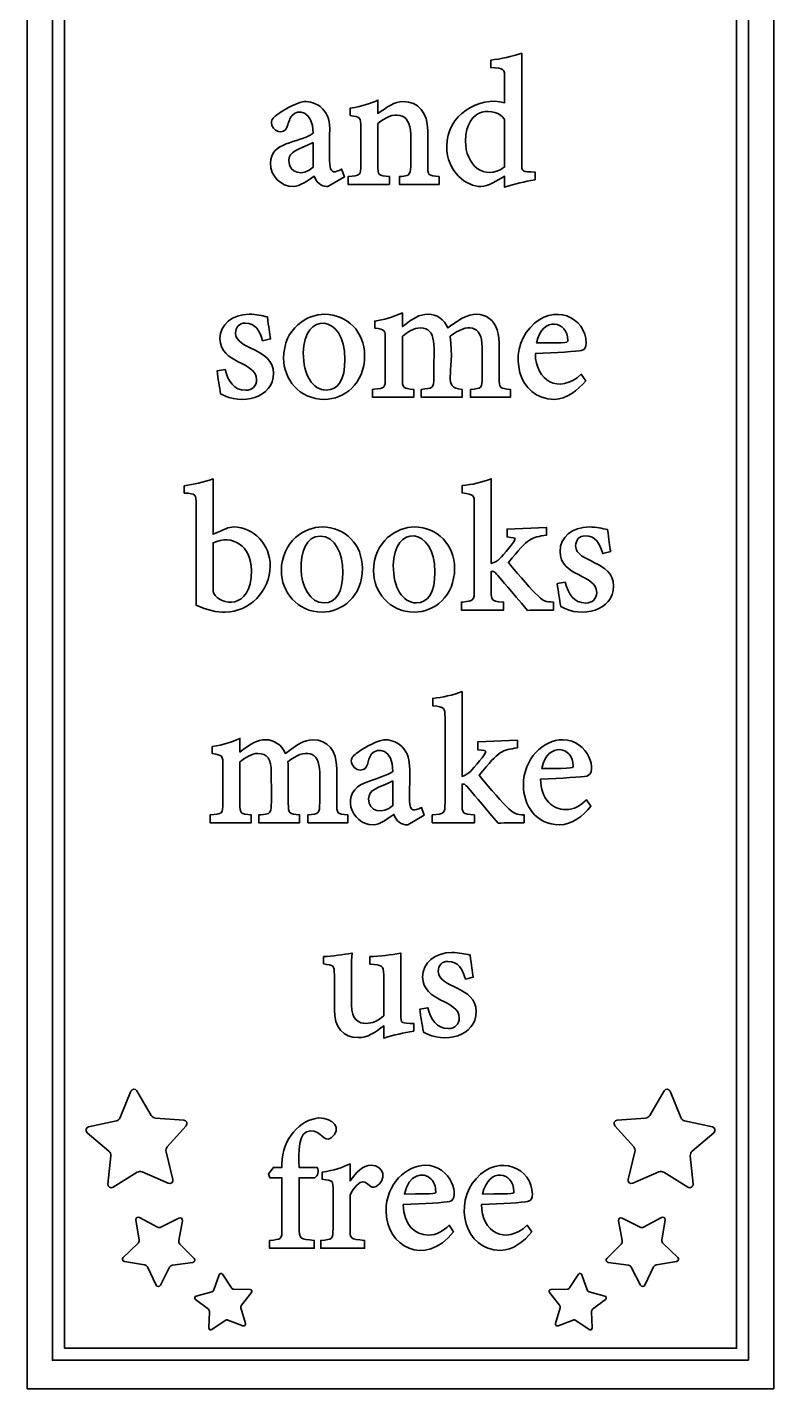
# Model space of a CAD drawing. Header units: inches. Extents: x 0 to 1.8, y 0 to 12.2.
# Drawn here: x 0.064 to 1.78, y 6.184 to 9.314 of the extents above; entities that cross this region are included whole.
import ezdxf

# ---------------------------------------------------------------- set-up
doc = ezdxf.new("R2010")
doc.units = ezdxf.units.IN
doc.header["$MEASUREMENT"] = 0
doc.layers.add('Слой 1', color=7, linetype='Continuous', lineweight=0)

msp = doc.modelspace()

# ---------------------------------------------------------------- linework, layer by layer
at = {"layer": 'Слой 1', "color": 1, "lineweight": 35, "true_color": 0xff0000}
msp.add_open_spline([(0.0638, 12.1844), (0.0638, 12.1844), (0.0638, 6.1844), (0.0638, 6.1844), (0.0638, 6.1844), (1.7797, 6.1844), (1.7797, 6.1844), (1.7797, 6.1844), (1.7797, 12.1844), (1.7797, 12.1844), (1.7797, 12.1844), (0.0638, 12.1844), (0.0638, 12.1844)], degree=3, knots=[0, 0, 0, 0, 1, 1, 1, 2, 2, 2, 3, 3, 3, 4, 4, 4, 4], dxfattribs=at)
at = {"layer": 'Слой 1', "color": 18, "lineweight": 35, "true_color": 0x000000}
for points, knots in [([(1.722, 6.2498), (1.722, 6.2498), (0.1216, 6.2498), (0.1216, 6.2498), (0.1216, 6.2498), (0.1216, 12.119), (0.1216, 12.119), (0.1216, 12.119), (1.722, 12.119), (1.722, 12.119), (1.722, 12.119), (1.722, 6.2498), (1.722, 6.2498)], [0, 0, 0, 0, 1, 1, 1, 2, 2, 2, 3, 3, 3, 4, 4, 4, 4]), ([(0.1494, 6.2776), (0.1494, 6.2776), (1.6942, 6.2776), (1.6942, 6.2776), (1.6942, 6.2776), (1.6942, 12.0912), (1.6942, 12.0912), (1.6942, 12.0912), (0.1494, 12.0912), (0.1494, 12.0912), (0.1494, 12.0912), (0.1494, 6.2776), (0.1494, 6.2776)], [0, 0, 0, 0, 1, 1, 1, 2, 2, 2, 3, 3, 3, 4, 4, 4, 4]), ([(1.2313, 8.963), (1.2313, 8.963), (1.2313, 8.9805), (1.2313, 8.9805), (1.2018, 8.9824), (1.2003, 8.979), (1.2003, 9.0029), (1.2003, 9.0029), (1.2003, 9.2536), (1.2003, 9.2536), (1.1782, 9.2458), (1.152, 9.241), (1.1294, 9.2378), (1.1294, 9.2378), (1.1294, 9.221), (1.1294, 9.221), (1.1607, 9.2184), (1.1612, 9.2191), (1.1612, 9.1949), (1.1612, 9.1949), (1.1612, 9.1399), (1.1612, 9.1399), (1.1024, 9.1568), (1.0279, 9.1111), (1.0279, 9.0404), (1.0279, 8.9797), (1.074, 8.9473), (1.1072, 8.9473), (1.1223, 8.9473), (1.1449, 8.9617), (1.1612, 8.9712), (1.1612, 8.9712), (1.1612, 8.9459), (1.1612, 8.9459), (1.1871, 8.9551), (1.2045, 8.958), (1.2313, 8.963)], [0, 0, 0, 0, 1, 1, 1, 2, 2, 2, 3, 3, 3, 4, 4, 4, 5, 5, 5, 6, 6, 6, 7, 7, 7, 8, 8, 8, 9, 9, 9, 10, 10, 10, 11, 11, 11, 12, 12, 12, 12]), ([(0.6761, 8.9473), (0.6898, 8.9473), (0.7106, 8.9628), (0.7231, 8.9713), (0.7305, 8.9496), (0.7475, 8.9473), (0.7549, 8.9473), (0.7549, 8.9473), (0.7928, 8.9696), (0.7928, 8.9696), (0.7928, 8.9696), (0.7864, 8.9876), (0.7864, 8.9876), (0.7527, 8.9692), (0.759, 8.9893), (0.759, 9.0812), (0.759, 9.1029), (0.7524, 9.1179), (0.7369, 9.1312), (0.7294, 9.1371), (0.7128, 9.1443), (0.6998, 9.1429), (0.6746, 9.1375), (0.6494, 9.1207), (0.6399, 9.1138), (0.6309, 9.1075), (0.6249, 9.1018), (0.6249, 9.0946), (0.6249, 9.0752), (0.6545, 9.0629), (0.6615, 9.0851), (0.6648, 9.0958), (0.6677, 9.1051), (0.6718, 9.1103), (0.6855, 9.1268), (0.7207, 9.1223), (0.7207, 9.0699), (0.686, 9.0457), (0.6229, 9.0513), (0.6229, 9.0009), (0.6229, 8.9713), (0.6468, 8.9473), (0.6761, 8.9473)], [0, 0, 0, 0, 1, 1, 1, 2, 2, 2, 3, 3, 3, 4, 4, 4, 5, 5, 5, 6, 6, 6, 7, 7, 7, 8, 8, 8, 9, 9, 9, 10, 10, 10, 11, 11, 11, 12, 12, 12, 13, 13, 13, 14, 14, 14, 14]), ([(0.8963, 8.9702), (0.8703, 8.9729), (0.8699, 8.9717), (0.8699, 8.9985), (0.8699, 8.9985), (0.8699, 9.0923), (0.8699, 9.0923), (0.9033, 9.1217), (0.9452, 9.121), (0.9452, 9.0673), (0.9452, 8.9664), (0.9505, 8.9735), (0.9192, 8.9702), (0.9192, 8.9702), (0.9192, 8.9522), (0.9192, 8.9522), (0.9192, 8.9522), (1.0105, 8.9522), (1.0105, 8.9522), (1.0105, 8.9522), (1.0105, 8.9702), (1.0105, 8.9702), (0.9853, 8.9728), (0.9844, 8.9718), (0.9844, 8.9985), (0.9844, 8.9985), (0.9844, 9.0759), (0.9844, 9.0759), (0.9844, 9.1172), (0.9627, 9.1429), (0.9279, 9.1429), (0.908, 9.1429), (0.8908, 9.1296), (0.8699, 9.1151), (0.8699, 9.1151), (0.8699, 9.1461), (0.8699, 9.1461), (0.8522, 9.1381), (0.8373, 9.1326), (0.8059, 9.1273), (0.8059, 9.1273), (0.8059, 9.1108), (0.8059, 9.1108), (0.8294, 9.1069), (0.8307, 9.1077), (0.8307, 9.0824), (0.8307, 9.0824), (0.8307, 8.9984), (0.8307, 8.9984), (0.8307, 8.972), (0.8294, 8.9732), (0.8014, 8.9702), (0.8014, 8.9702), (0.8014, 8.9522), (0.8014, 8.9522), (0.8014, 8.9522), (0.8964, 8.9522), (0.8964, 8.9522), (0.8964, 8.9522), (0.8964, 8.9702), (0.8964, 8.9702), (0.8964, 8.9702), (0.8963, 8.9702), (0.8963, 8.9702)], [0, 0, 0, 0, 1, 1, 1, 2, 2, 2, 3, 3, 3, 4, 4, 4, 5, 5, 5, 6, 6, 6, 7, 7, 7, 8, 8, 8, 9, 9, 9, 10, 10, 10, 11, 11, 11, 12, 12, 12, 13, 13, 13, 14, 14, 14, 15, 15, 15, 16, 16, 16, 17, 17, 17, 18, 18, 18, 19, 19, 19, 20, 20, 20, 21, 21, 21, 21]), ([(1.1612, 9.1017), (1.1612, 9.1017), (1.1612, 8.9925), (1.1612, 8.9925), (1.1129, 8.9584), (1.0712, 8.9977), (1.0712, 9.0518), (1.0711, 9.1323), (1.1406, 9.1312), (1.1612, 9.1017)], [0, 0, 0, 0, 1, 1, 1, 2, 2, 2, 3, 3, 3, 3]), ([(0.7207, 9.0483), (0.7207, 9.0483), (0.7207, 8.9918), (0.7207, 8.9918), (0.697, 8.97), (0.6649, 8.9777), (0.6649, 9.007), (0.6649, 9.0285), (0.6857, 9.0319), (0.7207, 9.0483)], [0, 0, 0, 0, 1, 1, 1, 2, 2, 2, 3, 3, 3, 3]), ([(1.0826, 8.4812), (1.0826, 8.4812), (1.0826, 8.4632), (1.0826, 8.4632), (1.0826, 8.4632), (1.1743, 8.4632), (1.1743, 8.4632), (1.1743, 8.4632), (1.1743, 8.4812), (1.1743, 8.4812), (1.1495, 8.4838), (1.1486, 8.4829), (1.1486, 8.5091), (1.1486, 8.5091), (1.1486, 8.5877), (1.1486, 8.5877), (1.1486, 8.6486), (1.102, 8.6715), (1.0548, 8.6395), (1.0471, 8.6343), (1.0392, 8.629), (1.0308, 8.6226), (1.0217, 8.6423), (1.0048, 8.654), (0.985, 8.654), (0.9657, 8.654), (0.9502, 8.6443), (0.9261, 8.6257), (0.9261, 8.6257), (0.9261, 8.6571), (0.9261, 8.6571), (0.901, 8.6459), (0.8849, 8.6417), (0.8625, 8.6384), (0.8625, 8.6384), (0.8625, 8.6223), (0.8625, 8.6223), (0.8865, 8.618), (0.8869, 8.619), (0.8869, 8.5934), (0.8869, 8.5934), (0.8869, 8.5091), (0.8869, 8.5091), (0.8869, 8.4839), (0.886, 8.4839), (0.8608, 8.4816), (0.8608, 8.4816), (0.8576, 8.4813), (0.8576, 8.4813), (0.8576, 8.4813), (0.8576, 8.4632), (0.8576, 8.4632), (0.8576, 8.4632), (0.9522, 8.4632), (0.9522, 8.4632), (0.9522, 8.4632), (0.9522, 8.4812), (0.9522, 8.4812), (0.9275, 8.4839), (0.9261, 8.4828), (0.9261, 8.5091), (0.9261, 8.5091), (0.9261, 8.6032), (0.9261, 8.6032), (0.9377, 8.6124), (0.9526, 8.6226), (0.9674, 8.6226), (1.0067, 8.6226), (0.9982, 8.5787), (0.9982, 8.5091), (0.9982, 8.4829), (0.9955, 8.4839), (0.9693, 8.4813), (0.9693, 8.4813), (0.9693, 8.4632), (0.9693, 8.4632), (0.9693, 8.4632), (1.0634, 8.4632), (1.0634, 8.4632), (1.0634, 8.4632), (1.0634, 8.4812), (1.0634, 8.4812), (1.0163, 8.4862), (1.0467, 8.5142), (1.0363, 8.6033), (1.075, 8.6344), (1.1095, 8.6295), (1.1095, 8.5788), (1.1095, 8.5788), (1.1095, 8.5107), (1.1095, 8.5107), (1.1094, 8.4828), (1.1081, 8.4839), (1.0826, 8.4812)], [0, 0, 0, 0, 1, 1, 1, 2, 2, 2, 3, 3, 3, 4, 4, 4, 5, 5, 5, 6, 6, 6, 7, 7, 7, 8, 8, 8, 9, 9, 9, 10, 10, 10, 11, 11, 11, 12, 12, 12, 13, 13, 13, 14, 14, 14, 15, 15, 15, 16, 16, 16, 17, 17, 17, 18, 18, 18, 19, 19, 19, 20, 20, 20, 21, 21, 21, 22, 22, 22, 23, 23, 23, 24, 24, 24, 25, 25, 25, 26, 26, 26, 27, 27, 27, 28, 28, 28, 29, 29, 29, 30, 30, 30, 31, 31, 31, 31]), ([(1.3486, 8.5873), (1.3486, 8.6471), (1.2728, 8.6827), (1.2196, 8.6231), (1.1673, 8.5671), (1.1912, 8.4583), (1.2755, 8.4583), (1.3034, 8.4583), (1.3299, 8.4792), (1.3475, 8.5012), (1.3475, 8.5012), (1.3372, 8.516), (1.3372, 8.516), (1.2859, 8.4687), (1.2319, 8.5015), (1.2317, 8.5636), (1.2781, 8.5652), (1.3291, 8.5687), (1.3378, 8.5705), (1.3472, 8.5728), (1.3482, 8.5794), (1.3486, 8.5873)], [0, 0, 0, 0, 1, 1, 1, 2, 2, 2, 3, 3, 3, 4, 4, 4, 5, 5, 5, 6, 6, 6, 7, 7, 7, 7]), ([(0.5661, 8.4791), (0.5381, 8.4791), (0.5259, 8.5002), (0.5184, 8.5269), (0.5184, 8.5269), (0.5003, 8.5238), (0.5003, 8.5238), (0.5024, 8.5058), (0.5056, 8.4872), (0.5083, 8.471), (0.5569, 8.4432), (0.6298, 8.4612), (0.6298, 8.5185), (0.6298, 8.5769), (0.5426, 8.5718), (0.5426, 8.6106), (0.5426, 8.6243), (0.5514, 8.6336), (0.5644, 8.6336), (0.5893, 8.6336), (0.5976, 8.6164), (0.6049, 8.593), (0.6049, 8.593), (0.6231, 8.5974), (0.6231, 8.5974), (0.6203, 8.6108), (0.6189, 8.6244), (0.616, 8.6482), (0.6024, 8.6503), (0.5913, 8.654), (0.5738, 8.654), (0.5349, 8.654), (0.5068, 8.6304), (0.5068, 8.5979), (0.5068, 8.5391), (0.5911, 8.5461), (0.5911, 8.5034), (0.5911, 8.4891), (0.5808, 8.4791), (0.5661, 8.4791)], [0, 0, 0, 0, 1, 1, 1, 2, 2, 2, 3, 3, 3, 4, 4, 4, 5, 5, 5, 6, 6, 6, 7, 7, 7, 8, 8, 8, 9, 9, 9, 10, 10, 10, 11, 11, 11, 12, 12, 12, 13, 13, 13, 13]), ([(0.6531, 8.5527), (0.6531, 8.5063), (0.6882, 8.4583), (0.747, 8.4583), (0.7918, 8.4583), (0.8393, 8.4937), (0.8393, 8.5592), (0.8393, 8.6132), (0.7996, 8.654), (0.747, 8.654), (0.708, 8.654), (0.6531, 8.6225), (0.6531, 8.5527)], [0, 0, 0, 0, 1, 1, 1, 2, 2, 2, 3, 3, 3, 4, 4, 4, 4]), ([(0.7511, 8.4795), (0.72, 8.4795), (0.6983, 8.5148), (0.6983, 8.5653), (0.6983, 8.6602), (0.7941, 8.6568), (0.7941, 8.5502), (0.7941, 8.504), (0.7792, 8.4795), (0.7511, 8.4795)], [0, 0, 0, 0, 1, 1, 1, 2, 2, 2, 3, 3, 3, 3]), ([(1.3062, 8.5938), (1.3062, 8.5892), (1.3121, 8.5879), (1.2344, 8.5879), (1.2481, 8.6518), (1.3071, 8.6379), (1.3062, 8.5938)], [0, 0, 0, 0, 1, 1, 1, 2, 2, 2, 2]), ([(0.6223, 8.0751), (0.6223, 8.1247), (0.5848, 8.165), (0.5386, 8.165), (0.5265, 8.165), (0.5169, 8.1596), (0.4911, 8.1485), (0.4911, 8.1485), (0.4911, 8.2756), (0.4911, 8.2756), (0.4688, 8.2678), (0.4467, 8.2628), (0.4247, 8.2599), (0.4247, 8.2599), (0.4247, 8.2431), (0.4247, 8.2431), (0.4521, 8.241), (0.452, 8.2409), (0.452, 8.2165), (0.452, 8.2165), (0.452, 7.9853), (0.452, 7.9853), (0.4767, 7.9737), (0.4999, 7.9689), (0.5189, 7.9694), (0.5739, 7.9694), (0.6223, 8.0185), (0.6223, 8.0751)], [0, 0, 0, 0, 1, 1, 1, 2, 2, 2, 3, 3, 3, 4, 4, 4, 5, 5, 5, 6, 6, 6, 7, 7, 7, 8, 8, 8, 9, 9, 9, 9]), ([(1.2134, 7.9734), (1.2286, 7.9741), (1.2572, 7.9742), (1.2731, 7.9742), (1.2731, 7.9742), (1.2731, 7.9924), (1.2731, 7.9924), (1.2553, 7.9934), (1.2512, 7.9928), (1.231, 8.0131), (1.2185, 8.0263), (1.1806, 8.0693), (1.1697, 8.0836), (1.2176, 8.1417), (1.2215, 8.1406), (1.2576, 8.1463), (1.2576, 8.1463), (1.2576, 8.1639), (1.2576, 8.1639), (1.2576, 8.1639), (1.1667, 8.16), (1.1667, 8.16), (1.1667, 8.16), (1.1667, 8.142), (1.1667, 8.142), (1.1799, 8.141), (1.1846, 8.1397), (1.1853, 8.1382), (1.1873, 8.1343), (1.1563, 8.0988), (1.1505, 8.093), (1.1451, 8.0872), (1.1388, 8.0834), (1.1304, 8.0809), (1.1304, 8.0809), (1.1304, 8.2758), (1.1304, 8.2758), (1.1083, 8.2673), (1.0865, 8.2623), (1.0632, 8.2601), (1.0632, 8.2601), (1.0632, 8.2433), (1.0632, 8.2433), (1.0908, 8.2393), (1.0913, 8.2401), (1.0913, 8.2153), (1.0913, 8.2153), (1.0913, 8.0205), (1.0913, 8.0205), (1.0913, 7.9959), (1.0903, 7.9948), (1.0651, 7.9926), (1.0651, 7.9926), (1.0619, 7.9923), (1.0619, 7.9923), (1.0619, 7.9923), (1.0619, 7.9742), (1.0619, 7.9742), (1.0619, 7.9742), (1.1589, 7.9742), (1.1589, 7.9742), (1.1589, 7.9742), (1.1589, 7.9923), (1.1589, 7.9923), (1.125, 7.9955), (1.1304, 7.99), (1.1304, 8.0629), (1.1396, 8.0639), (1.1347, 8.0658), (1.2134, 7.9734)], [0, 0, 0, 0, 1, 1, 1, 2, 2, 2, 3, 3, 3, 4, 4, 4, 5, 5, 5, 6, 6, 6, 7, 7, 7, 8, 8, 8, 9, 9, 9, 10, 10, 10, 11, 11, 11, 12, 12, 12, 13, 13, 13, 14, 14, 14, 15, 15, 15, 16, 16, 16, 17, 17, 17, 18, 18, 18, 19, 19, 19, 20, 20, 20, 21, 21, 21, 22, 22, 22, 23, 23, 23, 23]), ([(0.9579, 7.9906), (0.9268, 7.9906), (0.9051, 8.0258), (0.9051, 8.0763), (0.9051, 8.1712), (1.0009, 8.1679), (1.0009, 8.0613), (1.0009, 8.015), (0.986, 7.9906), (0.9579, 7.9906)], [0, 0, 0, 0, 1, 1, 1, 2, 2, 2, 3, 3, 3, 3]), ([(0.4929, 8.012), (0.4903, 8.0185), (0.4911, 8.0148), (0.4911, 8.1288), (0.535, 8.149), (0.5791, 8.1218), (0.5791, 8.0649), (0.5791, 7.9713), (0.5057, 7.9854), (0.4929, 8.012)], [0, 0, 0, 0, 1, 1, 1, 2, 2, 2, 3, 3, 3, 3]), ([(0.7419, 7.9694), (0.7867, 7.9694), (0.8342, 8.0047), (0.8342, 8.0702), (0.8342, 8.1243), (0.7945, 8.165), (0.7419, 8.165), (0.7029, 8.165), (0.648, 8.1336), (0.648, 8.0637), (0.648, 8.0173), (0.6831, 7.9694), (0.7419, 7.9694)], [0, 0, 0, 0, 1, 1, 1, 2, 2, 2, 3, 3, 3, 4, 4, 4, 4]), ([(0.746, 7.9906), (0.6804, 7.9906), (0.6735, 8.1442), (0.737, 8.1442), (0.7729, 8.1442), (0.789, 8.1025), (0.789, 8.0613), (0.789, 8.015), (0.7741, 7.9906), (0.746, 7.9906)], [0, 0, 0, 0, 1, 1, 1, 2, 2, 2, 3, 3, 3, 3]), ([(0.8598, 8.0637), (0.8598, 8.0173), (0.895, 7.9694), (0.9538, 7.9694), (0.9985, 7.9694), (1.0461, 8.0047), (1.0461, 8.0702), (1.0461, 8.1243), (1.0064, 8.165), (0.9538, 8.165), (0.9148, 8.165), (0.8598, 8.1336), (0.8598, 8.0637)], [0, 0, 0, 0, 1, 1, 1, 2, 2, 2, 3, 3, 3, 4, 4, 4, 4]), ([(1.3244, 8.1216), (1.3244, 8.1353), (1.3332, 8.1446), (1.3462, 8.1446), (1.3711, 8.1446), (1.3794, 8.1274), (1.3866, 8.104), (1.3866, 8.104), (1.4049, 8.1084), (1.4049, 8.1084), (1.4021, 8.1218), (1.4007, 8.1354), (1.3978, 8.1592), (1.3841, 8.1613), (1.3731, 8.165), (1.3555, 8.165), (1.3167, 8.165), (1.2885, 8.1414), (1.2885, 8.1089), (1.2885, 8.0501), (1.3728, 8.0571), (1.3728, 8.0144), (1.3728, 8.0001), (1.3625, 7.9902), (1.3478, 7.9902), (1.3199, 7.9902), (1.3076, 8.0112), (1.3002, 8.0379), (1.3002, 8.0379), (1.282, 8.0348), (1.282, 8.0348), (1.2842, 8.0168), (1.2873, 7.9982), (1.29, 7.982), (1.3387, 7.9542), (1.4116, 7.9722), (1.4116, 8.0295), (1.4116, 8.0879), (1.3244, 8.0828), (1.3244, 8.1216)], [0, 0, 0, 0, 1, 1, 1, 2, 2, 2, 3, 3, 3, 4, 4, 4, 5, 5, 5, 6, 6, 6, 7, 7, 7, 8, 8, 8, 9, 9, 9, 10, 10, 10, 11, 11, 11, 12, 12, 12, 13, 13, 13, 13]), ([(1.1462, 7.4844), (1.1614, 7.4851), (1.1899, 7.4853), (1.2058, 7.4853), (1.2058, 7.4853), (1.2058, 7.5035), (1.2058, 7.5035), (1.1881, 7.5044), (1.184, 7.5039), (1.1637, 7.5242), (1.1513, 7.5373), (1.1134, 7.5804), (1.1024, 7.5946), (1.1503, 7.6527), (1.1543, 7.6517), (1.1904, 7.6573), (1.1904, 7.6573), (1.1904, 7.675), (1.1904, 7.675), (1.1904, 7.675), (1.0995, 7.671), (1.0995, 7.671), (1.0995, 7.671), (1.0995, 7.6531), (1.0995, 7.6531), (1.1126, 7.652), (1.1174, 7.6508), (1.1181, 7.6492), (1.1201, 7.6453), (1.0891, 7.6098), (1.0833, 7.604), (1.0779, 7.5982), (1.0716, 7.5944), (1.0632, 7.5919), (1.0632, 7.5919), (1.0632, 7.7868), (1.0632, 7.7868), (1.0411, 7.7783), (1.0193, 7.7733), (0.9959, 7.7711), (0.9959, 7.7711), (0.9959, 7.7543), (0.9959, 7.7543), (1.0236, 7.7503), (1.0241, 7.7511), (1.0241, 7.7263), (1.0241, 7.7263), (1.0241, 7.5316), (1.0241, 7.5316), (1.0241, 7.5057), (1.0228, 7.5059), (0.9947, 7.5033), (0.9947, 7.5033), (0.9947, 7.4853), (0.9947, 7.4853), (0.9947, 7.4853), (1.0917, 7.4853), (1.0917, 7.4853), (1.0917, 7.4853), (1.0917, 7.5033), (1.0917, 7.5033), (1.0642, 7.5059), (1.0632, 7.5049), (1.0632, 7.5316), (1.0632, 7.5316), (1.0632, 7.574), (1.0632, 7.574), (1.0723, 7.575), (1.0654, 7.5791), (1.1462, 7.4844)], [0, 0, 0, 0, 1, 1, 1, 2, 2, 2, 3, 3, 3, 4, 4, 4, 5, 5, 5, 6, 6, 6, 7, 7, 7, 8, 8, 8, 9, 9, 9, 10, 10, 10, 11, 11, 11, 12, 12, 12, 13, 13, 13, 14, 14, 14, 15, 15, 15, 16, 16, 16, 17, 17, 17, 18, 18, 18, 19, 19, 19, 20, 20, 20, 21, 21, 21, 22, 22, 22, 23, 23, 23, 23]), ([(0.5958, 7.5033), (0.5958, 7.5033), (0.5958, 7.4853), (0.5958, 7.4853), (0.5958, 7.4853), (0.69, 7.4853), (0.69, 7.4853), (0.69, 7.4853), (0.69, 7.5033), (0.69, 7.5033), (0.6665, 7.5057), (0.6639, 7.5053), (0.6639, 7.5303), (0.6639, 7.6111), (0.6643, 7.6125), (0.6628, 7.6254), (0.7016, 7.6564), (0.736, 7.6516), (0.736, 7.6008), (0.736, 7.6008), (0.736, 7.5328), (0.736, 7.5328), (0.736, 7.5049), (0.7346, 7.506), (0.7091, 7.5033), (0.7091, 7.5033), (0.7091, 7.4853), (0.7091, 7.4853), (0.7091, 7.4853), (0.8008, 7.4853), (0.8008, 7.4853), (0.8008, 7.4853), (0.8008, 7.5033), (0.8008, 7.5033), (0.776, 7.5059), (0.7752, 7.505), (0.7752, 7.5311), (0.7752, 7.5311), (0.7752, 7.6098), (0.7752, 7.6098), (0.7752, 7.6513), (0.7547, 7.676), (0.7203, 7.676), (0.7003, 7.676), (0.682, 7.6634), (0.6574, 7.6446), (0.6483, 7.6644), (0.6314, 7.676), (0.6115, 7.676), (0.5923, 7.676), (0.5768, 7.6663), (0.5526, 7.6478), (0.5526, 7.6478), (0.5526, 7.6791), (0.5526, 7.6791), (0.5323, 7.6701), (0.5161, 7.6644), (0.4891, 7.6605), (0.4891, 7.6605), (0.4891, 7.6444), (0.4891, 7.6444), (0.5131, 7.6401), (0.5135, 7.6411), (0.5135, 7.6155), (0.5135, 7.6155), (0.5135, 7.5312), (0.5135, 7.5312), (0.5135, 7.5051), (0.5125, 7.5059), (0.4842, 7.5033), (0.4842, 7.5033), (0.4842, 7.4853), (0.4842, 7.4853), (0.4842, 7.4853), (0.5787, 7.4853), (0.5787, 7.4853), (0.5787, 7.4853), (0.5787, 7.5033), (0.5787, 7.5033), (0.5541, 7.506), (0.5527, 7.5048), (0.5527, 7.5312), (0.5527, 7.5312), (0.5527, 7.6252), (0.5527, 7.6252), (0.5643, 7.6345), (0.5792, 7.6446), (0.594, 7.6446), (0.6153, 7.6446), (0.6248, 7.6312), (0.6248, 7.6012), (0.6248, 7.4981), (0.6308, 7.5068), (0.5958, 7.5033)], [0, 0, 0, 0, 1, 1, 1, 2, 2, 2, 3, 3, 3, 4, 4, 4, 5, 5, 5, 6, 6, 6, 7, 7, 7, 8, 8, 8, 9, 9, 9, 10, 10, 10, 11, 11, 11, 12, 12, 12, 13, 13, 13, 14, 14, 14, 15, 15, 15, 16, 16, 16, 17, 17, 17, 18, 18, 18, 19, 19, 19, 20, 20, 20, 21, 21, 21, 22, 22, 22, 23, 23, 23, 24, 24, 24, 25, 25, 25, 26, 26, 26, 27, 27, 27, 28, 28, 28, 29, 29, 29, 30, 30, 30, 31, 31, 31, 31]), ([(0.8422, 7.578), (0.7808, 7.5568), (0.8064, 7.4804), (0.8597, 7.4804), (0.8734, 7.4804), (0.8941, 7.4959), (0.9066, 7.5044), (0.9121, 7.4886), (0.9236, 7.4804), (0.9385, 7.4804), (0.9385, 7.4804), (0.9764, 7.5027), (0.9764, 7.5027), (0.9764, 7.5027), (0.97, 7.5206), (0.97, 7.5206), (0.9533, 7.5116), (0.9426, 7.5103), (0.9426, 7.5356), (0.9426, 7.621), (0.9482, 7.6405), (0.9205, 7.6643), (0.913, 7.6702), (0.8964, 7.6774), (0.8834, 7.6759), (0.8582, 7.6706), (0.833, 7.6538), (0.8234, 7.6469), (0.8145, 7.6406), (0.8085, 7.6349), (0.8085, 7.6277), (0.8085, 7.6159), (0.8202, 7.6063), (0.8299, 7.6063), (0.8491, 7.6063), (0.8441, 7.629), (0.8554, 7.6434), (0.8691, 7.6599), (0.9043, 7.6554), (0.9043, 7.603), (0.8941, 7.5959), (0.8631, 7.5852), (0.8422, 7.578)], [0, 0, 0, 0, 1, 1, 1, 2, 2, 2, 3, 3, 3, 4, 4, 4, 5, 5, 5, 6, 6, 6, 7, 7, 7, 8, 8, 8, 9, 9, 9, 10, 10, 10, 11, 11, 11, 12, 12, 12, 13, 13, 13, 14, 14, 14, 14]), ([(1.2948, 7.676), (1.2512, 7.676), (1.2042, 7.6335), (1.2042, 7.5715), (1.2042, 7.5262), (1.2328, 7.4804), (1.2875, 7.4804), (1.3155, 7.4804), (1.3419, 7.5012), (1.3595, 7.5232), (1.3595, 7.5232), (1.3492, 7.538), (1.3492, 7.538), (1.3352, 7.5251), (1.3212, 7.5154), (1.3014, 7.5154), (1.2869, 7.5154), (1.2728, 7.5214), (1.2626, 7.5318), (1.2503, 7.5444), (1.2438, 7.5629), (1.2437, 7.5856), (1.2901, 7.5873), (1.3411, 7.5908), (1.3499, 7.5926), (1.3761, 7.5991), (1.3545, 7.676), (1.2948, 7.676)], [0, 0, 0, 0, 1, 1, 1, 2, 2, 2, 3, 3, 3, 4, 4, 4, 5, 5, 5, 6, 6, 6, 7, 7, 7, 8, 8, 8, 9, 9, 9, 9]), ([(1.3183, 7.6159), (1.3183, 7.6112), (1.3241, 7.61), (1.2465, 7.61), (1.2601, 7.6739), (1.3191, 7.66), (1.3183, 7.6159)], [0, 0, 0, 0, 1, 1, 1, 2, 2, 2, 2]), ([(0.9043, 7.5814), (0.9043, 7.5814), (0.9043, 7.5249), (0.9043, 7.5249), (0.8806, 7.5031), (0.8485, 7.5107), (0.8485, 7.5401), (0.8485, 7.5616), (0.8693, 7.565), (0.9043, 7.5814)], [0, 0, 0, 0, 1, 1, 1, 2, 2, 2, 3, 3, 3, 3]), ([(0.9524, 7.0062), (0.9524, 7.0062), (0.9524, 7.0239), (0.9524, 7.0239), (0.9245, 7.0249), (0.9222, 7.0225), (0.9222, 7.045), (0.9222, 7.045), (0.9222, 7.1857), (0.9222, 7.1857), (0.8987, 7.1815), (0.8763, 7.1787), (0.8513, 7.1775), (0.8513, 7.1775), (0.8513, 7.1605), (0.8513, 7.1605), (0.879, 7.1571), (0.8831, 7.1594), (0.8831, 7.1351), (0.8831, 7.1351), (0.8831, 7.0416), (0.8831, 7.0416), (0.8704, 7.0301), (0.8564, 7.024), (0.8425, 7.024), (0.8272, 7.024), (0.8089, 7.0314), (0.8089, 7.0666), (0.8089, 7.1418), (0.8085, 7.1633), (0.8106, 7.1857), (0.7896, 7.182), (0.7663, 7.1785), (0.7449, 7.1775), (0.7449, 7.1775), (0.7449, 7.1607), (0.7449, 7.1607), (0.7681, 7.1565), (0.7698, 7.1594), (0.7698, 7.135), (0.7698, 7.135), (0.7698, 7.056), (0.7698, 7.056), (0.7698, 7.0155), (0.7901, 6.9914), (0.8242, 6.9914), (0.8461, 6.9914), (0.8636, 7.003), (0.8831, 7.0189), (0.8831, 7.0189), (0.8831, 6.9902), (0.8831, 6.9902), (0.9086, 6.9977), (0.9277, 7.0026), (0.9524, 7.0062)], [0, 0, 0, 0, 1, 1, 1, 2, 2, 2, 3, 3, 3, 4, 4, 4, 5, 5, 5, 6, 6, 6, 7, 7, 7, 8, 8, 8, 9, 9, 9, 10, 10, 10, 11, 11, 11, 12, 12, 12, 13, 13, 13, 14, 14, 14, 15, 15, 15, 16, 16, 16, 17, 17, 17, 18, 18, 18, 18]), ([(1.032, 7.0122), (1.0041, 7.0122), (0.9918, 7.0333), (0.9844, 7.06), (0.9844, 7.06), (0.9662, 7.0568), (0.9662, 7.0568), (0.9683, 7.0395), (0.9711, 7.0231), (0.9743, 7.0041), (1.0229, 6.9763), (1.0958, 6.9943), (1.0958, 7.0515), (1.0958, 7.11), (1.0086, 7.1048), (1.0086, 7.1436), (1.0086, 7.1574), (1.0173, 7.1667), (1.0304, 7.1667), (1.0553, 7.1667), (1.0636, 7.1495), (1.0708, 7.1261), (1.0708, 7.1261), (1.0891, 7.1304), (1.0891, 7.1304), (1.0863, 7.1439), (1.0849, 7.1575), (1.082, 7.1813), (1.0685, 7.1833), (1.0573, 7.187), (1.0397, 7.187), (1.0009, 7.187), (0.9727, 7.1635), (0.9727, 7.131), (0.9727, 7.0722), (1.057, 7.0792), (1.057, 7.0364), (1.0571, 7.0222), (1.0467, 7.0122), (1.032, 7.0122)], [0, 0, 0, 0, 1, 1, 1, 2, 2, 2, 3, 3, 3, 4, 4, 4, 5, 5, 5, 6, 6, 6, 7, 7, 7, 8, 8, 8, 9, 9, 9, 10, 10, 10, 11, 11, 11, 12, 12, 12, 13, 13, 13, 13]), ([(0.2557, 6.72), (0.2557, 6.72), (0.2493, 6.655), (0.2493, 6.655), (0.2486, 6.6485), (0.2557, 6.6441), (0.2612, 6.6476), (0.2612, 6.6476), (0.3167, 6.682), (0.3167, 6.682), (0.3201, 6.6841), (0.3243, 6.6844), (0.328, 6.6828), (0.328, 6.6828), (0.3878, 6.6566), (0.3878, 6.6566), (0.3938, 6.654), (0.4001, 6.6594), (0.3986, 6.6657), (0.3986, 6.6657), (0.383, 6.7291), (0.383, 6.7291), (0.382, 6.733), (0.383, 6.7371), (0.3857, 6.7401), (0.3857, 6.7401), (0.4291, 6.7889), (0.4291, 6.7889), (0.4334, 6.7938), (0.4303, 6.8015), (0.4238, 6.8019), (0.4238, 6.8019), (0.3587, 6.8067), (0.3587, 6.8067), (0.3547, 6.807), (0.3511, 6.8092), (0.349, 6.8127), (0.349, 6.8127), (0.316, 6.8691), (0.316, 6.8691), (0.3127, 6.8747), (0.3044, 6.8741), (0.302, 6.8681), (0.302, 6.8681), (0.2773, 6.8076), (0.2773, 6.8076), (0.2758, 6.8039), (0.2726, 6.8011), (0.2687, 6.8003), (0.2687, 6.8003), (0.2049, 6.7863), (0.2049, 6.7863), (0.1985, 6.7849), (0.1965, 6.7768), (0.2015, 6.7727), (0.2015, 6.7727), (0.2514, 6.7305), (0.2514, 6.7305), (0.2545, 6.7279), (0.2561, 6.724), (0.2557, 6.72)], [0, 0, 0, 0, 1, 1, 1, 2, 2, 2, 3, 3, 3, 4, 4, 4, 5, 5, 5, 6, 6, 6, 7, 7, 7, 8, 8, 8, 9, 9, 9, 10, 10, 10, 11, 11, 11, 12, 12, 12, 13, 13, 13, 14, 14, 14, 15, 15, 15, 16, 16, 16, 17, 17, 17, 18, 18, 18, 19, 19, 19, 20, 20, 20, 20]), ([(1.5922, 6.7305), (1.5922, 6.7305), (1.6421, 6.7727), (1.6421, 6.7727), (1.647, 6.7768), (1.645, 6.7849), (1.6387, 6.7863), (1.6387, 6.7863), (1.5749, 6.8003), (1.5749, 6.8003), (1.571, 6.8011), (1.5677, 6.8039), (1.5662, 6.8076), (1.5662, 6.8076), (1.5416, 6.8681), (1.5416, 6.8681), (1.5391, 6.8741), (1.5308, 6.8747), (1.5275, 6.8691), (1.5275, 6.8691), (1.4945, 6.8127), (1.4945, 6.8127), (1.4925, 6.8092), (1.4889, 6.807), (1.4849, 6.8067), (1.4849, 6.8067), (1.4198, 6.8019), (1.4198, 6.8019), (1.4133, 6.8015), (1.4102, 6.7938), (1.4145, 6.7889), (1.4145, 6.7889), (1.4579, 6.7401), (1.4579, 6.7401), (1.4605, 6.7371), (1.4615, 6.733), (1.4606, 6.7291), (1.4606, 6.7291), (1.445, 6.6657), (1.445, 6.6657), (1.4434, 6.6594), (1.4498, 6.654), (1.4557, 6.6566), (1.4557, 6.6566), (1.5156, 6.6828), (1.5156, 6.6828), (1.5192, 6.6844), (1.5235, 6.6841), (1.5269, 6.682), (1.5269, 6.682), (1.5824, 6.6476), (1.5824, 6.6476), (1.5879, 6.6441), (1.5949, 6.6485), (1.5943, 6.655), (1.5943, 6.655), (1.5879, 6.72), (1.5879, 6.72), (1.5875, 6.724), (1.5891, 6.7279), (1.5922, 6.7305)], [0, 0, 0, 0, 1, 1, 1, 2, 2, 2, 3, 3, 3, 4, 4, 4, 5, 5, 5, 6, 6, 6, 7, 7, 7, 8, 8, 8, 9, 9, 9, 10, 10, 10, 11, 11, 11, 12, 12, 12, 13, 13, 13, 14, 14, 14, 15, 15, 15, 16, 16, 16, 17, 17, 17, 18, 18, 18, 19, 19, 19, 20, 20, 20, 20]), ([(0.7301, 6.6932), (0.7301, 6.6932), (0.6885, 6.6932), (0.6885, 6.6932), (0.6885, 6.7269), (0.6849, 6.7775), (0.7152, 6.7775), (0.7393, 6.7775), (0.7454, 6.75), (0.7622, 6.7608), (0.7887, 6.7819), (0.7685, 6.8063), (0.7339, 6.8073), (0.692, 6.8019), (0.6494, 6.7608), (0.6494, 6.7007), (0.6494, 6.7007), (0.6494, 6.6932), (0.6494, 6.6932), (0.6494, 6.6932), (0.6295, 6.6932), (0.6295, 6.6932), (0.6295, 6.6932), (0.6184, 6.678), (0.6184, 6.678), (0.6184, 6.678), (0.6215, 6.6695), (0.6215, 6.6695), (0.6215, 6.6695), (0.6494, 6.6695), (0.6494, 6.6695), (0.6494, 6.6695), (0.6494, 6.5528), (0.6494, 6.5528), (0.6494, 6.5271), (0.6479, 6.5279), (0.6209, 6.5254), (0.6209, 6.5254), (0.6209, 6.5073), (0.6209, 6.5073), (0.6209, 6.5073), (0.7236, 6.5073), (0.7236, 6.5073), (0.7236, 6.5245), (0.7237, 6.5212), (0.7234, 6.5254), (0.6904, 6.5288), (0.6885, 6.5283), (0.6885, 6.5552), (0.6885, 6.5552), (0.6885, 6.6695), (0.6885, 6.6695), (0.6885, 6.6695), (0.7252, 6.6695), (0.7252, 6.6695), (0.7307, 6.673), (0.7362, 6.6842), (0.7301, 6.6932)], [0, 0, 0, 0, 1, 1, 1, 2, 2, 2, 3, 3, 3, 4, 4, 4, 5, 5, 5, 6, 6, 6, 7, 7, 7, 8, 8, 8, 9, 9, 9, 10, 10, 10, 11, 11, 11, 12, 12, 12, 13, 13, 13, 14, 14, 14, 15, 15, 15, 16, 16, 16, 17, 17, 17, 18, 18, 18, 19, 19, 19, 19]), ([(0.8542, 6.6981), (0.8357, 6.6981), (0.82, 6.6817), (0.8059, 6.6621), (0.8059, 6.6621), (0.8059, 6.7012), (0.8059, 6.7012), (0.7856, 6.6921), (0.7712, 6.6869), (0.7415, 6.6821), (0.7415, 6.6821), (0.7415, 6.6658), (0.7415, 6.6658), (0.7668, 6.6628), (0.7667, 6.6638), (0.7667, 6.6379), (0.7667, 6.6379), (0.7667, 6.5532), (0.7667, 6.5532), (0.7667, 6.5276), (0.7658, 6.5279), (0.7386, 6.5253), (0.7386, 6.5253), (0.7386, 6.5073), (0.7386, 6.5073), (0.7386, 6.5073), (0.8393, 6.5073), (0.8393, 6.5073), (0.8393, 6.5073), (0.8393, 6.5254), (0.8393, 6.5254), (0.8052, 6.528), (0.8059, 6.5286), (0.8059, 6.5536), (0.8059, 6.5536), (0.8059, 6.6295), (0.8059, 6.6295), (0.8146, 6.6492), (0.8286, 6.6601), (0.835, 6.6601), (0.849, 6.6601), (0.8513, 6.641), (0.8656, 6.6496), (0.8904, 6.6634), (0.8852, 6.6981), (0.8542, 6.6981)], [0, 0, 0, 0, 1, 1, 1, 2, 2, 2, 3, 3, 3, 4, 4, 4, 5, 5, 5, 6, 6, 6, 7, 7, 7, 8, 8, 8, 9, 9, 9, 10, 10, 10, 11, 11, 11, 12, 12, 12, 13, 13, 13, 14, 14, 14, 15, 15, 15, 15]), ([(0.9793, 6.6981), (0.9356, 6.6981), (0.8886, 6.6555), (0.8886, 6.5935), (0.8886, 6.5117), (0.9775, 6.4621), (1.0439, 6.5453), (1.0439, 6.5453), (1.0337, 6.5601), (1.0337, 6.5601), (1.0197, 6.5472), (1.0056, 6.5375), (0.9858, 6.5375), (0.9561, 6.5375), (0.9283, 6.5609), (0.9281, 6.6077), (0.9745, 6.6093), (1.0256, 6.6128), (1.0343, 6.6146), (1.0605, 6.6212), (1.0389, 6.6981), (0.9793, 6.6981)], [0, 0, 0, 0, 1, 1, 1, 2, 2, 2, 3, 3, 3, 4, 4, 4, 5, 5, 5, 6, 6, 6, 7, 7, 7, 7]), ([(1.2248, 6.6314), (1.2248, 6.6912), (1.149, 6.7268), (1.0957, 6.6672), (1.0435, 6.6112), (1.0674, 6.5024), (1.1516, 6.5024), (1.1796, 6.5024), (1.206, 6.5233), (1.2236, 6.5453), (1.2236, 6.5453), (1.2133, 6.5601), (1.2133, 6.5601), (1.1623, 6.5131), (1.108, 6.545), (1.1078, 6.6077), (1.1542, 6.6093), (1.2052, 6.6129), (1.214, 6.6146), (1.2233, 6.6169), (1.2244, 6.6235), (1.2248, 6.6314)], [0, 0, 0, 0, 1, 1, 1, 2, 2, 2, 3, 3, 3, 4, 4, 4, 5, 5, 5, 6, 6, 6, 7, 7, 7, 7]), ([(0.9921, 6.6663), (0.9991, 6.6593), (1.0029, 6.6489), (1.0027, 6.6379), (1.0027, 6.6333), (1.0085, 6.632), (0.9309, 6.632), (0.9405, 6.6771), (0.9739, 6.6849), (0.9921, 6.6663)], [0, 0, 0, 0, 1, 1, 1, 2, 2, 2, 3, 3, 3, 3]), ([(1.1824, 6.6379), (1.1824, 6.6333), (1.1882, 6.632), (1.1106, 6.632), (1.1242, 6.6959), (1.1832, 6.682), (1.1824, 6.6379)], [0, 0, 0, 0, 1, 1, 1, 2, 2, 2, 2]), ([(0.4474, 6.484), (0.4474, 6.484), (0.4145, 6.5171), (0.4145, 6.5171), (0.4124, 6.5191), (0.4115, 6.522), (0.4121, 6.5248), (0.4121, 6.5248), (0.4206, 6.5707), (0.4206, 6.5707), (0.4215, 6.5753), (0.4167, 6.5788), (0.4126, 6.5767), (0.4126, 6.5767), (0.371, 6.5556), (0.371, 6.5556), (0.3684, 6.5543), (0.3654, 6.5544), (0.3629, 6.5557), (0.3629, 6.5557), (0.3219, 6.578), (0.3219, 6.578), (0.3178, 6.5803), (0.313, 6.5768), (0.3137, 6.5723), (0.3137, 6.5723), (0.3209, 6.5262), (0.3209, 6.5262), (0.3214, 6.5233), (0.3204, 6.5205), (0.3183, 6.5185), (0.3183, 6.5185), (0.2844, 6.4864), (0.2844, 6.4864), (0.2811, 6.4832), (0.2828, 6.4775), (0.2874, 6.4768), (0.2874, 6.4768), (0.3334, 6.4694), (0.3334, 6.4694), (0.3363, 6.469), (0.3387, 6.4672), (0.3399, 6.4646), (0.3399, 6.4646), (0.3599, 6.4224), (0.3599, 6.4224), (0.3619, 6.4183), (0.3679, 6.4182), (0.37, 6.4223), (0.37, 6.4223), (0.3912, 6.4638), (0.3912, 6.4638), (0.3925, 6.4664), (0.395, 6.4681), (0.3978, 6.4685), (0.3978, 6.4685), (0.4441, 6.4745), (0.4441, 6.4745), (0.4488, 6.4751), (0.4507, 6.4807), (0.4474, 6.484)], [0, 0, 0, 0, 1, 1, 1, 2, 2, 2, 3, 3, 3, 4, 4, 4, 5, 5, 5, 6, 6, 6, 7, 7, 7, 8, 8, 8, 9, 9, 9, 10, 10, 10, 11, 11, 11, 12, 12, 12, 13, 13, 13, 14, 14, 14, 15, 15, 15, 16, 16, 16, 17, 17, 17, 18, 18, 18, 19, 19, 19, 20, 20, 20, 20]), ([(1.3994, 6.4745), (1.3994, 6.4745), (1.4457, 6.4685), (1.4457, 6.4685), (1.4485, 6.4681), (1.451, 6.4664), (1.4523, 6.4638), (1.4523, 6.4638), (1.4736, 6.4223), (1.4736, 6.4223), (1.4757, 6.4182), (1.4816, 6.4183), (1.4836, 6.4225), (1.4836, 6.4225), (1.5036, 6.4646), (1.5036, 6.4646), (1.5048, 6.4672), (1.5073, 6.469), (1.5101, 6.4694), (1.5101, 6.4694), (1.5562, 6.4768), (1.5562, 6.4768), (1.5607, 6.4776), (1.5625, 6.4832), (1.5591, 6.4864), (1.5591, 6.4864), (1.5252, 6.5185), (1.5252, 6.5185), (1.5232, 6.5205), (1.5222, 6.5233), (1.5226, 6.5262), (1.5226, 6.5262), (1.5298, 6.5723), (1.5298, 6.5723), (1.5306, 6.5768), (1.5257, 6.5803), (1.5216, 6.578), (1.5216, 6.578), (1.4807, 6.5557), (1.4807, 6.5557), (1.4782, 6.5544), (1.4751, 6.5543), (1.4726, 6.5556), (1.4726, 6.5556), (1.431, 6.5767), (1.431, 6.5767), (1.4268, 6.5788), (1.4221, 6.5753), (1.4229, 6.5707), (1.4229, 6.5707), (1.4315, 6.5248), (1.4315, 6.5248), (1.432, 6.522), (1.4311, 6.5191), (1.4291, 6.5171), (1.4291, 6.5171), (1.3962, 6.4841), (1.3962, 6.4841), (1.3929, 6.4807), (1.3948, 6.4751), (1.3994, 6.4745)], [0, 0, 0, 0, 1, 1, 1, 2, 2, 2, 3, 3, 3, 4, 4, 4, 5, 5, 5, 6, 6, 6, 7, 7, 7, 8, 8, 8, 9, 9, 9, 10, 10, 10, 11, 11, 11, 12, 12, 12, 13, 13, 13, 14, 14, 14, 15, 15, 15, 16, 16, 16, 17, 17, 17, 18, 18, 18, 19, 19, 19, 20, 20, 20, 20]), ([(0.5793, 6.4053), (0.5817, 6.4082), (0.5797, 6.4124), (0.576, 6.4125), (0.576, 6.4125), (0.5389, 6.4134), (0.5389, 6.4134), (0.5366, 6.4134), (0.5345, 6.4146), (0.5333, 6.4165), (0.5333, 6.4165), (0.513, 6.4476), (0.513, 6.4476), (0.511, 6.4507), (0.5063, 6.4501), (0.5051, 6.4466), (0.5051, 6.4466), (0.4928, 6.4116), (0.4928, 6.4116), (0.492, 6.4095), (0.4903, 6.4078), (0.4881, 6.4072), (0.4881, 6.4072), (0.4523, 6.3975), (0.4523, 6.3975), (0.4487, 6.3966), (0.4478, 6.3919), (0.4507, 6.3897), (0.4507, 6.3897), (0.4802, 6.3672), (0.4802, 6.3672), (0.482, 6.3658), (0.483, 6.3636), (0.4829, 6.3613), (0.4829, 6.3613), (0.4811, 6.3243), (0.4811, 6.3243), (0.4809, 6.3206), (0.485, 6.3183), (0.488, 6.3204), (0.488, 6.3204), (0.5186, 6.3415), (0.5186, 6.3415), (0.5204, 6.3428), (0.5228, 6.3431), (0.525, 6.3423), (0.525, 6.3423), (0.5596, 6.3291), (0.5596, 6.3291), (0.5631, 6.3278), (0.5665, 6.331), (0.5655, 6.3345), (0.5655, 6.3345), (0.5549, 6.3701), (0.5549, 6.3701), (0.5542, 6.3722), (0.5547, 6.3746), (0.5561, 6.3764), (0.5561, 6.3764), (0.5793, 6.4053), (0.5793, 6.4053)], [0, 0, 0, 0, 1, 1, 1, 2, 2, 2, 3, 3, 3, 4, 4, 4, 5, 5, 5, 6, 6, 6, 7, 7, 7, 8, 8, 8, 9, 9, 9, 10, 10, 10, 11, 11, 11, 12, 12, 12, 13, 13, 13, 14, 14, 14, 15, 15, 15, 16, 16, 16, 17, 17, 17, 18, 18, 18, 19, 19, 19, 20, 20, 20, 20]), ([(1.2875, 6.3764), (1.2889, 6.3746), (1.2894, 6.3722), (1.2887, 6.3701), (1.2887, 6.3701), (1.2781, 6.3345), (1.2781, 6.3345), (1.277, 6.331), (1.2805, 6.3278), (1.2839, 6.3291), (1.2839, 6.3291), (1.3186, 6.3423), (1.3186, 6.3423), (1.3207, 6.3431), (1.3231, 6.3428), (1.325, 6.3415), (1.325, 6.3415), (1.3555, 6.3204), (1.3555, 6.3204), (1.3586, 6.3183), (1.3627, 6.3206), (1.3625, 6.3243), (1.3625, 6.3243), (1.3607, 6.3614), (1.3607, 6.3614), (1.3606, 6.3636), (1.3616, 6.3658), (1.3634, 6.3672), (1.3634, 6.3672), (1.3929, 6.3897), (1.3929, 6.3897), (1.3958, 6.3919), (1.3949, 6.3966), (1.3913, 6.3975), (1.3913, 6.3975), (1.3555, 6.4072), (1.3555, 6.4072), (1.3533, 6.4078), (1.3516, 6.4095), (1.3508, 6.4116), (1.3508, 6.4116), (1.3385, 6.4466), (1.3385, 6.4466), (1.3373, 6.4501), (1.3326, 6.4507), (1.3306, 6.4476), (1.3306, 6.4476), (1.3103, 6.4165), (1.3103, 6.4165), (1.3091, 6.4146), (1.3069, 6.4134), (1.3047, 6.4134), (1.3047, 6.4134), (1.2676, 6.4125), (1.2676, 6.4125), (1.2639, 6.4124), (1.2619, 6.4082), (1.2642, 6.4053), (1.2642, 6.4053), (1.2875, 6.3764), (1.2875, 6.3764)], [0, 0, 0, 0, 1, 1, 1, 2, 2, 2, 3, 3, 3, 4, 4, 4, 5, 5, 5, 6, 6, 6, 7, 7, 7, 8, 8, 8, 9, 9, 9, 10, 10, 10, 11, 11, 11, 12, 12, 12, 13, 13, 13, 14, 14, 14, 15, 15, 15, 16, 16, 16, 17, 17, 17, 18, 18, 18, 19, 19, 19, 20, 20, 20, 20])]:
    msp.add_open_spline(points, degree=3, knots=knots, dxfattribs=at)

doc.saveas('drawing.dxf')
